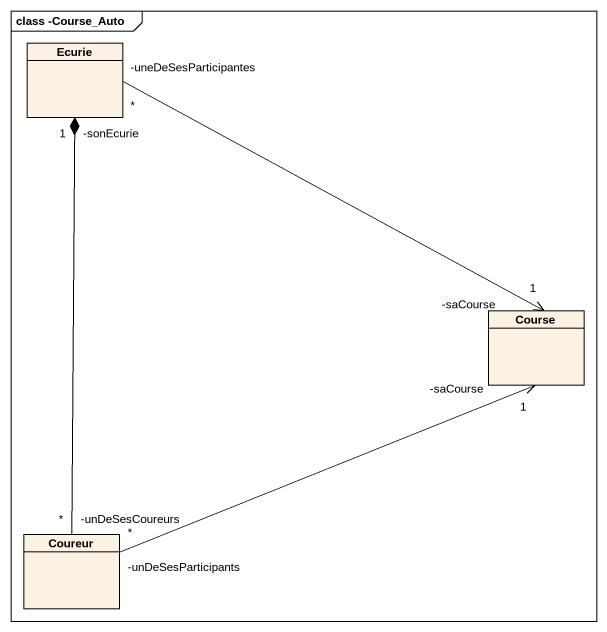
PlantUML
@startuml
mainframe class -Course_Auto
hide circle
hide empty members
class Ecurie
class Course
class Coureur
Course "-saCourse\n1" <-left- "-uneDeSesParticipantes\n*" Ecurie
Coureur "-unDeSesCoureurs\n*" -up-* "-sonEcurie\n1" Ecurie
Coureur "-unDeSesParticipants\n*" -right-> "-saCourse\n1" Course
@enduml
